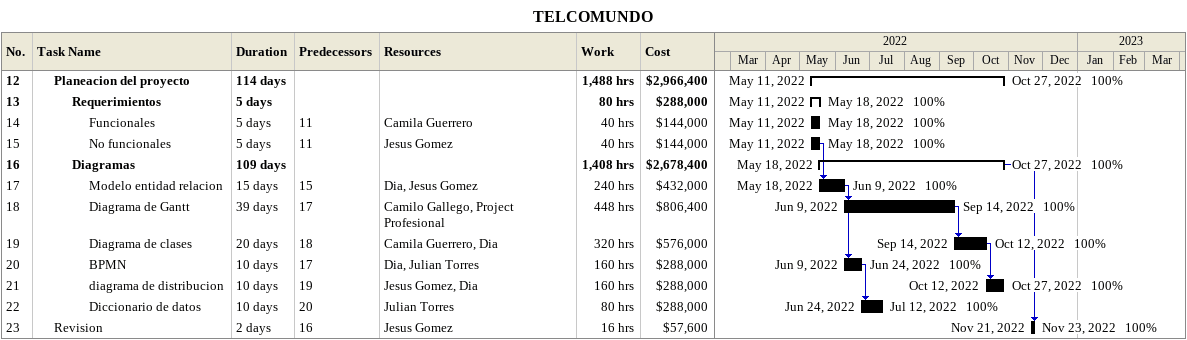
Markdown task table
TELCOMUNDO

| ID | Level | Task | Duration | Start | Finish | Predecessors | Resources | % complete | Work (h) | Cost ($) |
|---|---|---|---|---|---|---|---|---|---|---|
| 12 | 2 | **Planeacion del proyecto** | 114d | 2022-05-11 | 2022-10-27 |  |  | 100 | 1488 | 2966400 |
| 13 | 3 | **Requerimientos** | 5d | 2022-05-11 | 2022-05-18 |  |  | 100 | 80 | 288000 |
| 14 | 4 | Funcionales | 5d | 2022-05-11 | 2022-05-18 | 11 | Camila Guerrero | 100 | 40 | 144000 |
| 15 | 4 | No funcionales | 5d | 2022-05-11 | 2022-05-18 | 11 | Jesus Gomez | 100 | 40 | 144000 |
| 16 | 3 | **Diagramas** | 109d | 2022-05-18 | 2022-10-27 |  |  | 100 | 1408 | 2678400 |
| 17 | 4 | Modelo entidad relacion | 15d | 2022-05-18 | 2022-06-09 | 15 | Dia, Jesus Gomez | 100 | 240 | 432000 |
| 18 | 4 | Diagrama de Gantt | 39d | 2022-06-09 | 2022-09-14 | 17 | Camilo Gallego, Project Profesional | 100 | 448 | 806400 |
| 19 | 4 | Diagrama de clases | 20d | 2022-09-14 | 2022-10-12 | 18 | Camila Guerrero, Dia | 100 | 320 | 576000 |
| 20 | 4 | BPMN | 10d | 2022-06-09 | 2022-06-24 | 17 | Dia, Julian Torres | 100 | 160 | 288000 |
| 21 | 4 | diagrama de distribucion | 10d | 2022-10-12 | 2022-10-27 | 19 | Jesus Gomez, Dia | 100 | 160 | 288000 |
| 22 | 4 | Diccionario de datos | 10d | 2022-06-24 | 2022-07-12 | 20 | Julian Torres | 100 | 80 | 288000 |
| 23 | 2 | Revision | 2d | 2022-11-21 | 2022-11-23 | 16 | Jesus Gomez | 100 | 16 | 57600 |
